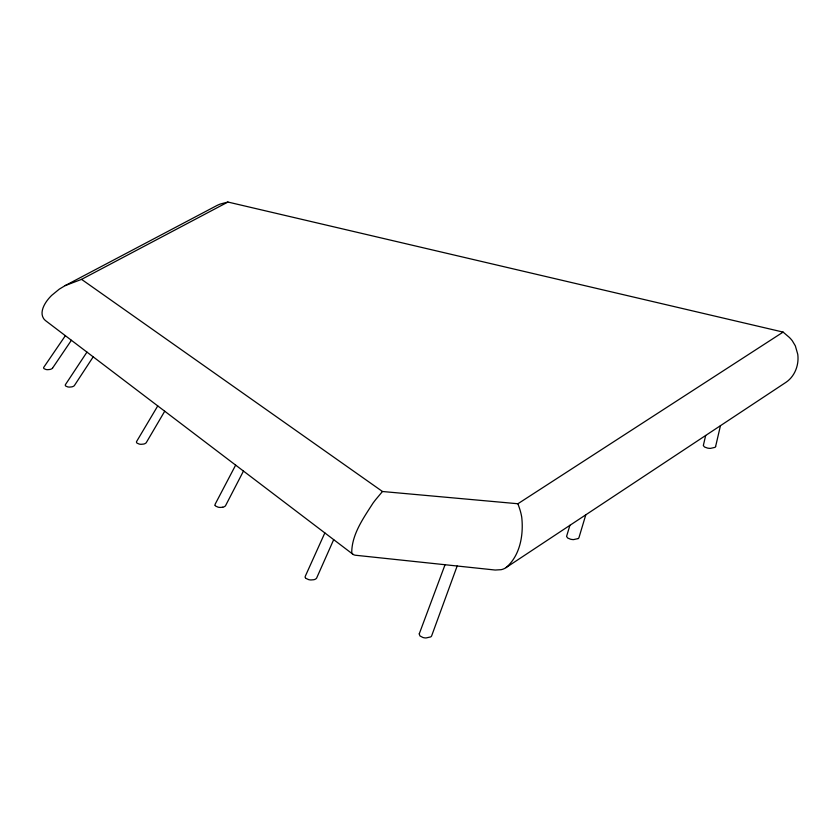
<?xml version="1.0" encoding="UTF-8"?>
<svg xmlns="http://www.w3.org/2000/svg" width="840" height="840" viewBox="0 0 840 840"><rect width="100%" height="100%" fill="white"/><g stroke="black" fill="none" stroke-linecap="round" stroke-linejoin="round"><path stroke-width="1.26" d="M715.627 446.45L720.447 425.691M705.663 435.477L703.322 445.578L704.571 447.027L707.49 448.077A10.615 7.34 -1.2 0 0 710.535 448.371L714.872 447.394A2.447 1.691 -1.1 0 0 715.649 446.45M419.244 633.896L419.927 635.922L422.94 637.497A11.14 8.747 -13.6 0 0 426.017 637.959L430.679 636.92A2.562 2.026 -13.6 0 0 431.666 635.807L457.159 566.013M585.816 514.773L578.981 537.558A2.489 1.859 -5.5 0 1 578.12 538.577M569.919 525.273L566.57 536.413L567.703 538.03L570.57 539.227A10.815 8.033 -5.7 0 0 573.625 539.595L578.12 538.587M419.255 633.853L445.043 564.732M333.69 539.648L316.68 577.952A2.205 1.638 -18.3 0 1 316.187 578.613L315.189 579.264A5.124 3.801 -18.3 0 1 313.698 579.736L310.957 579.957A10.637 7.875 -18.2 0 1 308.616 579.611L306.086 578.445A4.725 3.507 -18.4 0 1 305.403 577.7M324.839 532.917L305.288 576.272A2.257 1.67 -18.6 0 0 305.193 577.133L305.413 577.7M243.464 471.072L225.603 505.575A2.079 1.439 -20.1 0 1 225.099 506.184L224.144 506.772A4.83 3.339 -20.1 0 1 222.737 507.213M235.641 465.129L215.156 504.2A2.121 1.47 -20.3 0 0 215.019 504.977L215.187 505.481M164.714 411.233L146.307 442.575A1.964 1.27 -21.1 0 1 145.803 443.121L144.89 443.667A4.567 2.951 -21.1 0 1 143.556 444.077L141.172 444.308A9.503 6.122 -21 0 1 139.198 444.066L137.13 443.173A4.221 2.72 -21.2 0 1 136.616 442.586L136.479 442.134A2.016 1.302 -21.3 0 1 136.647 441.441L157.742 405.93M93.188 356.864L74.434 385.476A1.869 1.134 -21.7 0 1 73.952 385.98L73.059 386.474A4.347 2.625 -21.7 0 1 71.799 386.862L69.562 387.093A9.02 5.45 -21.6 0 1 67.736 386.904L65.856 386.117A4.011 2.425 -21.7 0 1 65.394 385.581L65.31 385.276A1.911 1.155 -21.8 0 1 65.489 384.542L86.94 352.118M52.563 368.088L71.379 340.294M65.352 335.706L43.827 367.217A1.88 1.113 -21.9 0 0 43.627 367.826L43.722 368.225A3.938 2.331 -21.8 0 0 44.152 368.729L45.98 369.495A8.873 5.25 -21.7 0 0 47.765 369.673L49.959 369.453A4.274 2.531 -21.8 0 0 51.198 369.065L52.07 368.582A1.838 1.092 -21.8 0 0 52.563 368.088M783.111 332.094L517.913 503.748L382.483 491.505L375.806 499.464A153.478 115.258 -9.1 0 0 372.981 503.171C363.479 518.049 351.792 534.324 351.74 552.573A5.985 4.421 -15.9 0 0 352.926 554.295A7.077 5.218 -15.9 0 0 355.268 555.219L495.18 570.034L501.06 569.688A10.857 8.222 -9.3 0 0 504.284 568.617A12.694 9.607 -9.3 0 0 506.027 567.62L785.936 382.347C792.425 378.021 796.499 370.703 797.664 363.069A73.343 47.838 -2 0 0 797.759 354.312L795.344 345.87L792.309 340.778A50.684 32.886 -1.4 0 0 789.327 337.407L783.111 332.094L227.923 202.041L220.563 203.973A18.071 10.091 -16 0 0 218.305 204.866A18.364 10.258 -16 0 0 216.793 205.579L65.132 285.621L59.22 289.191L51.66 295.397A46.095 26.471 -20.1 0 0 46.011 302.159C42.934 306.81 40.215 313.331 43.586 318.528A30.345 17.346 -20.4 0 0 46.19 321.121L352.947 554.284M506.027 567.62C520.202 555.587 523.73 534.723 521.714 517.052A109.883 81.175 -13.3 0 0 519.372 507.927L517.913 503.748M65.132 285.621L81.564 279.363L227.923 202.041M222.737 507.224L220.185 507.433A10.028 6.909 -20 0 1 218.043 507.15L215.775 506.142A4.452 3.077 -20.2 0 1 215.187 505.481M81.564 279.363L382.483 491.505"/></g></svg>
